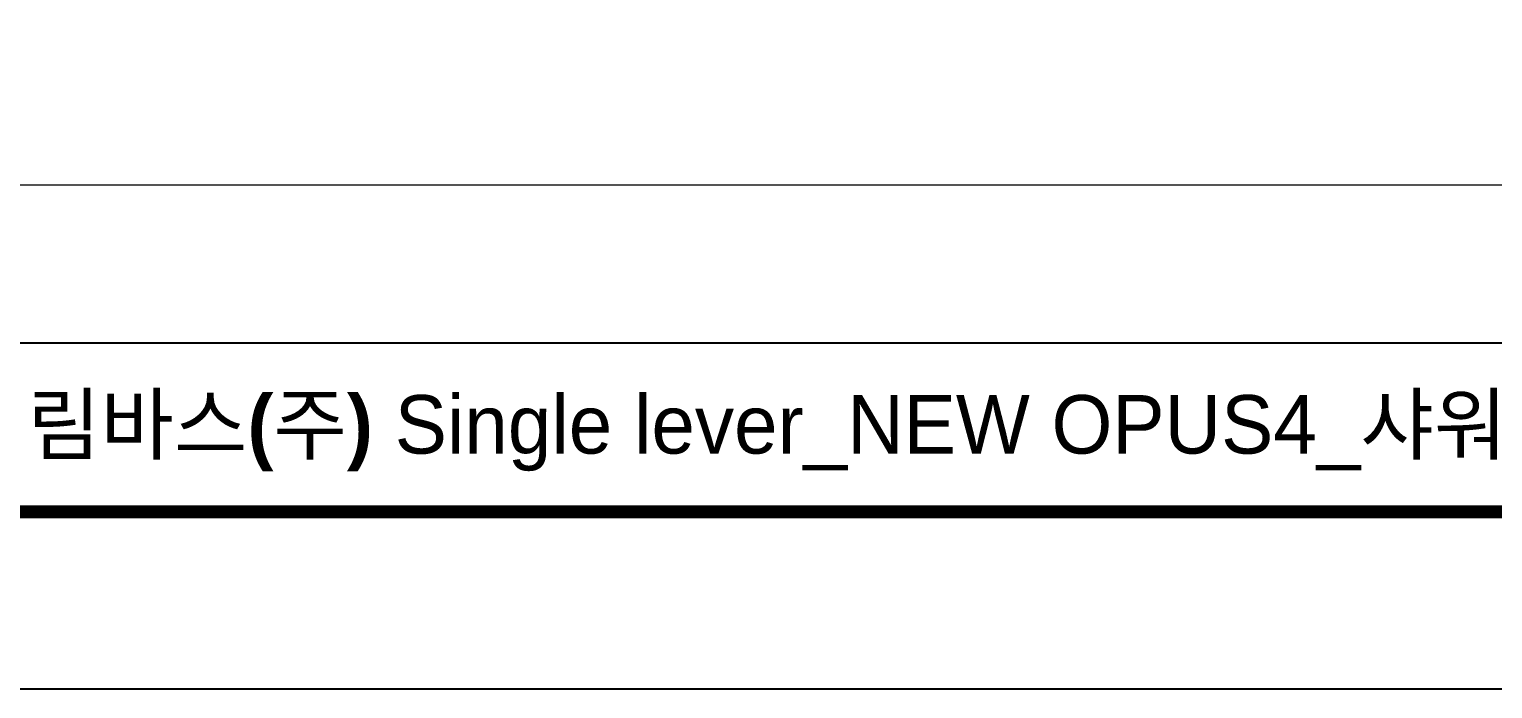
# Model space of a CAD drawing. Header units: millimetres. Extents: x 1122 to 9824, y -1894 to 216.
# Drawn here: x 8931 to 9223.8, y -610.7 to -478.6 of the extents above; entities that cross this region are included whole.
import ezdxf

# ---------------------------------------------------------------- set-up
doc = ezdxf.new("R2010")
doc.units = ezdxf.units.MM
doc.header["$LTSCALE"] = 40
doc.layers.add('DLB3013-CR2S_시공도$0$치수선', color=7, linetype='Continuous', lineweight=20)
doc.styles.add('DLB3013-CR2S_시공도$0$Daelim Dimension', font='')
doc.styles.get('DLB3013-CR2S_시공도$0$Daelim Dimension').set_extended_font_data('나눔고딕')

msp = doc.modelspace()

# ---------------------------------------------------------------- linework, layer by layer
at = {"color": 5}
msp.add_line((8713.27, -541.38), (9621.86, -541.38), dxfattribs=at)
at = {"ltscale": 0.5}
msp.add_lwpolyline([(8695.12, -610.65), (9823.52, -610.65), (9823.52, 216.15), (8695.12, 216.15)], close=True, dxfattribs=at)
at = {"color": 5, "linetype": 'ByBlock', "lineweight": 200, "const_width": 2.6}
msp.add_lwpolyline([(8713.27, -575.25), (9805.27, -575.25), (9805.27, 196.95), (8713.27, 196.95)], close=True, dxfattribs=at)
at = {"layer": 'DLB3013-CR2S_시공도$0$치수선'}
msp.add_line((9512, -509.8), (8797.93, -509.8), dxfattribs=at)

# ---------------------------------------------------------------- texts
at = {"color": 2, "insert": (8915.85, -551.86), "char_height": 11.7115, "width": 518.4179, "attachment_point": 1, "style": 'DLB3013-CR2S_시공도$0$Daelim Dimension'}
msp.add_mtext('{\\fPretendard Variable SemiBold|b0|i0|c129|p2;대림바스(주)} Single lever_NEW OPUS4_샤워욕조수전_DL B1613', dxfattribs=at)

doc.saveas('drawing.dxf')
